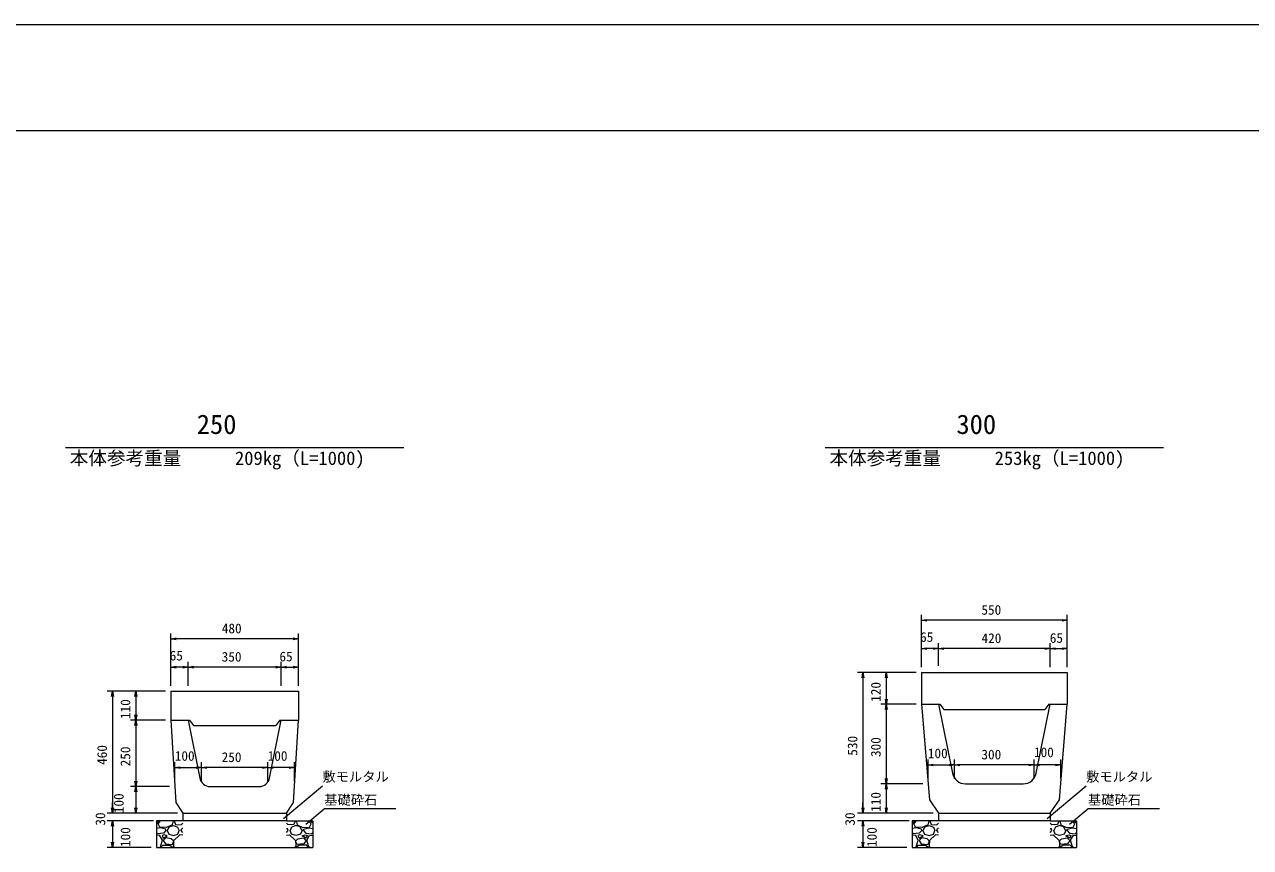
# Model space of a CAD drawing. Units: millimetres on the paper. Extents: x -1 to 840, y -1 to 593.
# Drawn here: x 211.4 to 442.4, y 438 to 593.2 of the extents above; entities that cross this region are included whole.
import ezdxf
from ezdxf.enums import TextEntityAlignment as Align

# ---------------------------------------------------------------- set-up
doc = ezdxf.new("R2010")
doc.units = ezdxf.units.MM
for name, color, linetype, lineweight in [('0_2', 7, 'Continuous', 18), ('D-STR-DIM（寸法）', 7, 'Continuous', 18), ('D-STR-HTXT（旗揚げ）', 7, 'Continuous', 18), ('D-STR-STRn（構造物）', 7, 'Continuous', 18), ('D-STR（構造物外形線）', 1, 'Continuous', 18), ('D-TTL(外枠）', 2, 'Continuous', 18), ('DEFPOINTS_3', 8, 'Continuous', 18)]:
    doc.layers.add(name, color=color, linetype=linetype, lineweight=lineweight)
for name, color, linetype in [('D-MTR-TXT(文字列）', 7, 'Continuous'), ('D-STR-TXT（文字）', 7, 'Continuous'), ('D-TTL-TXT（文字）', 7, 'Continuous')]:
    doc.layers.add(name, color=color, linetype=linetype)
doc.styles.add('ＭＳ ゴシック', font='')
doc.styles.get('ＭＳ ゴシック').set_extended_font_data('MS Gothic')

msp = doc.modelspace()

# ---------------------------------------------------------------- linework, layer by layer
at = {"layer": '0_2'}
for p, q in [((380.415, 480.87), (381.415, 481.036)), ((381.415, 480.703), (380.415, 480.87)), ((380.415, 480.87), (381.415, 480.87)), ((406.915, 481.036), (407.915, 480.87)), ((407.915, 480.87), (406.915, 480.703)), ((407.915, 480.87), (406.915, 480.87)), ((239.03, 477.37), (240.03, 477.536)), ((240.03, 477.203), (239.03, 477.37)), ((239.03, 477.37), (240.03, 477.37)), ((262.03, 477.536), (263.03, 477.37)), ((263.03, 477.37), (262.03, 477.203)), ((263.03, 477.37), (262.03, 477.37)), ((380.415, 475.527), (381.415, 475.694)), ((381.415, 475.361), (380.415, 475.527)), ((380.415, 475.527), (381.415, 475.527)), ((382.665, 475.694), (383.665, 475.527)), ((383.665, 475.527), (382.665, 475.361)), ((383.665, 475.527), (382.665, 475.527)), ((383.665, 475.527), (384.665, 475.694)), ((384.665, 475.361), (383.665, 475.527)), ((383.665, 475.527), (384.665, 475.527)), ((403.665, 475.694), (404.665, 475.527)), ((404.665, 475.527), (403.665, 475.361)), ((404.665, 475.527), (403.665, 475.527)), ((404.665, 475.527), (405.665, 475.694)), ((405.665, 475.361), (404.665, 475.527)), ((404.665, 475.527), (405.665, 475.527)), ((406.915, 475.694), (407.915, 475.527)), ((407.915, 475.527), (406.915, 475.361)), ((407.915, 475.527), (406.915, 475.527)), ((239.03, 472.027), (240.03, 472.194)), ((240.03, 471.861), (239.03, 472.027)), ((239.03, 472.027), (240.03, 472.027)), ((241.28, 472.194), (242.28, 472.027)), ((242.28, 472.027), (241.28, 471.861)), ((242.28, 472.027), (241.28, 472.027)), ((242.28, 472.027), (243.28, 472.194)), ((243.28, 471.861), (242.28, 472.027)), ((242.28, 472.027), (243.28, 472.027)), ((258.78, 472.194), (259.78, 472.027)), ((259.78, 472.027), (258.78, 471.861)), ((259.78, 472.027), (258.78, 472.027)), ((259.78, 472.027), (260.78, 472.194)), ((260.78, 471.861), (259.78, 472.027)), ((259.78, 472.027), (260.78, 472.027)), ((262.03, 472.194), (263.03, 472.027)), ((263.03, 472.027), (262.03, 471.861)), ((263.03, 472.027), (262.03, 472.027)), ((369.237, 470.027), (369.404, 471.027)), ((369.404, 471.027), (369.571, 470.027)), ((369.404, 471.027), (369.404, 470.027)), ((373.627, 470.027), (373.794, 471.027)), ((373.794, 471.027), (373.96, 470.027)), ((373.794, 471.027), (373.794, 470.027)), ((227.852, 466.527), (228.019, 467.527)), ((228.019, 467.527), (228.185, 466.527)), ((228.019, 467.527), (228.019, 466.527)), ((232.241, 466.527), (232.408, 467.527)), ((232.408, 467.527), (232.575, 466.527)), ((232.408, 467.527), (232.408, 466.527)), ((373.794, 465.027), (373.627, 466.027)), ((373.627, 464.027), (373.794, 465.027)), ((373.96, 466.027), (373.794, 465.027)), ((373.794, 465.027), (373.794, 466.027)), ((373.794, 465.027), (373.96, 464.027)), ((373.794, 465.027), (373.794, 464.027)), ((232.408, 462.027), (232.241, 463.027)), ((232.241, 461.027), (232.408, 462.027)), ((232.575, 463.027), (232.408, 462.027)), ((232.408, 462.027), (232.408, 463.027)), ((232.408, 462.027), (232.575, 461.027)), ((232.408, 462.027), (232.408, 461.027)), ((239.78, 453.093), (240.78, 453.259)), ((240.78, 452.926), (239.78, 453.093)), ((239.78, 453.093), (240.78, 453.093)), ((243.78, 453.259), (244.78, 453.093)), ((244.78, 453.093), (243.78, 452.926)), ((244.78, 453.093), (243.78, 453.093)), ((244.78, 453.093), (245.78, 453.259)), ((245.78, 452.926), (244.78, 453.093)), ((244.78, 453.093), (245.78, 453.093)), ((256.28, 453.259), (257.28, 453.093)), ((257.28, 453.093), (256.28, 452.926)), ((257.28, 453.093), (256.28, 453.093)), ((257.28, 453.093), (258.28, 453.259)), ((258.28, 452.926), (257.28, 453.093)), ((257.28, 453.093), (258.28, 453.093)), ((261.28, 453.259), (262.28, 453.093)), ((262.28, 453.093), (261.28, 452.926)), ((262.28, 453.093), (261.28, 453.093)), ((381.665, 453.593), (382.665, 453.759)), ((382.665, 453.426), (381.665, 453.593)), ((381.665, 453.593), (382.665, 453.593)), ((385.665, 453.759), (386.665, 453.593)), ((386.665, 453.593), (385.665, 453.426)), ((386.665, 453.593), (385.665, 453.593)), ((386.665, 453.593), (387.665, 453.759)), ((387.665, 453.426), (386.665, 453.593)), ((386.665, 453.593), (387.665, 453.593)), ((400.665, 453.759), (401.665, 453.593)), ((401.665, 453.593), (400.665, 453.426)), ((401.665, 453.593), (400.665, 453.593)), ((401.665, 453.593), (402.665, 453.759)), ((402.665, 453.426), (401.665, 453.593)), ((401.665, 453.593), (402.665, 453.593)), ((405.665, 453.759), (406.665, 453.593)), ((406.665, 453.593), (405.665, 453.426)), ((406.665, 453.593), (405.665, 453.593)), ((232.408, 449.527), (232.241, 450.527)), ((232.575, 450.527), (232.408, 449.527)), ((232.408, 449.527), (232.408, 450.527)), ((373.794, 450.027), (373.627, 451.027)), ((373.96, 451.027), (373.794, 450.027)), ((373.794, 450.027), (373.794, 451.027)), ((232.241, 448.527), (232.408, 449.527)), ((232.408, 449.527), (232.575, 448.527)), ((232.408, 449.527), (232.408, 448.527)), ((373.627, 449.027), (373.794, 450.027)), ((373.794, 450.027), (373.96, 449.027)), ((373.794, 450.027), (373.794, 449.027)), ((228.019, 444.527), (227.852, 445.527)), ((228.019, 444.527), (227.852, 445.527)), ((228.185, 445.527), (228.019, 444.527)), ((228.019, 444.527), (228.019, 445.527)), ((228.185, 445.527), (228.019, 444.527)), ((228.019, 444.527), (228.019, 445.527)), ((232.408, 444.527), (232.241, 445.527)), ((232.575, 445.527), (232.408, 444.527)), ((232.408, 444.527), (232.408, 445.527)), ((369.404, 444.527), (369.237, 445.527)), ((369.404, 444.527), (369.237, 445.527)), ((369.571, 445.527), (369.404, 444.527)), ((369.404, 444.527), (369.404, 445.527)), ((369.571, 445.527), (369.404, 444.527)), ((369.404, 444.527), (369.404, 445.527)), ((373.794, 444.527), (373.627, 445.527)), ((373.96, 445.527), (373.794, 444.527)), ((373.794, 444.527), (373.794, 445.527)), ((227.852, 442.027), (228.019, 443.027)), ((227.852, 442.027), (228.019, 443.027)), ((228.019, 443.027), (228.185, 442.027)), ((228.019, 443.027), (228.019, 442.027)), ((228.019, 443.027), (228.185, 442.027)), ((228.019, 443.027), (228.019, 442.027)), ((369.237, 442.027), (369.404, 443.027)), ((369.237, 442.027), (369.404, 443.027)), ((369.404, 443.027), (369.571, 442.027)), ((369.404, 443.027), (369.404, 442.027)), ((369.404, 443.027), (369.571, 442.027)), ((369.404, 443.027), (369.404, 442.027)), ((228.019, 438.027), (227.852, 439.027)), ((228.185, 439.027), (228.019, 438.027)), ((228.019, 438.027), (228.019, 439.027)), ((369.404, 438.027), (369.237, 439.027)), ((369.571, 439.027), (369.404, 438.027)), ((369.404, 438.027), (369.404, 439.027))]:
    msp.add_line(p, q, dxfattribs=at)
at = {"layer": 'D-STR-DIM（寸法）'}
for p, q in [((380.415, 472.027), (380.415, 481.87)), ((406.915, 480.87), (381.415, 480.87)), ((407.915, 472.027), (407.915, 481.87)), ((239.03, 468.527), (239.03, 478.37)), ((263.03, 468.527), (263.03, 478.37)), ((262.03, 477.37), (240.03, 477.37)), ((380.415, 472.027), (380.415, 476.527)), ((383.665, 472.277), (383.665, 476.527)), ((383.665, 472.277), (383.665, 476.527)), ((404.665, 472.027), (404.665, 476.527)), ((404.665, 472.027), (404.665, 476.527)), ((407.915, 472.027), (407.915, 476.527)), ((382.665, 475.527), (381.415, 475.527)), ((403.665, 475.527), (384.665, 475.527)), ((405.665, 475.527), (406.915, 475.527)), ((239.03, 468.527), (239.03, 473.027)), ((241.28, 472.027), (240.03, 472.027)), ((242.28, 468.527), (242.28, 473.027)), ((242.28, 468.527), (242.28, 473.027)), ((258.78, 472.027), (243.28, 472.027)), ((259.78, 468.527), (259.78, 473.027)), ((259.78, 468.527), (259.78, 473.027)), ((260.78, 472.027), (262.03, 472.027)), ((263.03, 468.527), (263.03, 473.027)), ((379.415, 471.027), (368.404, 471.027)), ((369.404, 470.027), (369.404, 445.527)), ((379.415, 471.027), (372.794, 471.027)), ((373.794, 470.027), (373.794, 466.027)), ((238.03, 467.527), (227.019, 467.527)), ((238.03, 467.527), (231.408, 467.527)), ((228.019, 466.527), (228.019, 445.527)), ((232.408, 466.527), (232.408, 463.027)), ((379.415, 465.027), (372.794, 465.027)), ((379.415, 465.027), (372.794, 465.027)), ((238.03, 462.027), (231.408, 462.027)), ((238.03, 462.027), (231.408, 462.027)), ((373.794, 464.027), (373.794, 451.027)), ((232.408, 461.027), (232.408, 450.527)), ((239.78, 450.527), (239.78, 454.093)), ((240.78, 453.093), (243.78, 453.093)), ((244.78, 450.527), (244.78, 454.093)), ((244.78, 450.527), (244.78, 454.093)), ((256.28, 453.093), (245.78, 453.093)), ((257.28, 450.527), (257.28, 454.093)), ((257.28, 450.527), (257.28, 454.093)), ((261.28, 453.093), (258.28, 453.093)), ((262.28, 450.527), (262.28, 454.093)), ((381.665, 451.027), (381.665, 454.593)), ((382.665, 453.593), (385.665, 453.593)), ((386.665, 451.027), (386.665, 454.593)), ((386.665, 451.027), (386.665, 454.593)), ((400.665, 453.593), (387.665, 453.593)), ((401.665, 451.027), (401.665, 454.593)), ((401.665, 451.027), (401.665, 454.593)), ((405.665, 453.593), (402.665, 453.593)), ((406.665, 451.027), (406.665, 454.593)), ((238.78, 449.527), (231.408, 449.527)), ((238.78, 449.527), (231.408, 449.527)), ((232.408, 448.527), (232.408, 445.527)), ((380.665, 450.027), (372.794, 450.027)), ((380.665, 450.027), (372.794, 450.027)), ((373.794, 449.027), (373.794, 445.527)), ((228.019, 445.527), (228.019, 446.527)), ((369.404, 445.527), (369.404, 446.527)), ((240.28, 444.527), (227.019, 444.527)), ((240.28, 444.527), (227.019, 444.527)), ((240.28, 444.527), (231.408, 444.527)), ((382.665, 444.527), (368.404, 444.527)), ((382.665, 444.527), (368.404, 444.527)), ((382.665, 444.527), (372.794, 444.527)), ((235.28, 443.027), (227.019, 443.027)), ((235.73, 443.027), (227.019, 443.027)), ((228.019, 442.027), (228.019, 441.027)), ((228.019, 442.027), (228.019, 439.027)), ((377.665, 443.027), (368.404, 443.027)), ((378.115, 443.027), (368.404, 443.027)), ((369.404, 442.027), (369.404, 441.027)), ((369.404, 442.027), (369.404, 439.027)), ((235.28, 438.027), (227.019, 438.027)), ((377.665, 438.027), (368.404, 438.027))]:
    msp.add_line(p, q, dxfattribs=at)
at = {"layer": 'D-STR-HTXT（旗揚げ）'}
for p, q in [((219.138, 513.447), (282.922, 513.447)), ((362.274, 513.447), (426.057, 513.447)), ((260.224, 443.492), (267.567, 449.662)), ((404.11, 443.492), (411.453, 449.662)), ((264.464, 442.415), (267.903, 445.298)), ((281.377, 445.298), (267.903, 445.298)), ((408.349, 442.415), (411.789, 445.298)), ((425.262, 445.298), (411.789, 445.298))]:
    msp.add_line(p, q, dxfattribs=at)
at = {"layer": 'D-STR-STRn（構造物）'}
for p, q in [((241.28, 444.527), (241.28, 443.027)), ((260.78, 444.527), (260.78, 443.027)), ((383.665, 444.527), (383.665, 443.027)), ((404.665, 444.527), (404.665, 443.027)), ((241.28, 443.027), (236.28, 443.027)), ((236.28, 443.027), (236.28, 438.027)), ((236.28, 442.592), (236.843, 443.027)), ((237.043, 441.719), (236.28, 441.639)), ((236.589, 442.475), (237.086, 443.027)), ((236.949, 441.873), (236.599, 442.473)), ((238.186, 441.785), (236.936, 441.885)), ((238.037, 441.478), (237.037, 441.728)), ((238.089, 441.225), (237.639, 440.725)), ((238.089, 441.222), (238.039, 441.472)), ((239.241, 442.322), (238.191, 441.772)), ((238.334, 441.227), (238.634, 440.527)), ((238.388, 441.225), (238.688, 441.925)), ((238.689, 441.925), (239.489, 442.175)), ((239.44, 443.025), (239.24, 442.325)), ((239.487, 442.175), (240.287, 441.875)), ((239.611, 443.027), (239.881, 442.387)), ((239.886, 442.373), (240.936, 442.323)), ((240.289, 441.874), (240.589, 441.224)), ((240.337, 440.527), (240.587, 441.227)), ((241.28, 440.867), (240.937, 441.241)), ((240.938, 441.226), (241.088, 441.626)), ((240.939, 442.329), (241.28, 442.592)), ((241.28, 441.639), (241.093, 441.619)), ((260.78, 443.027), (241.28, 443.027)), ((260.78, 443.027), (265.78, 443.027)), ((261.121, 442.329), (260.78, 442.592)), ((260.78, 441.639), (260.967, 441.619)), ((260.78, 440.867), (261.123, 441.241)), ((261.122, 441.226), (260.972, 441.626)), ((262.174, 442.373), (261.124, 442.323)), ((261.771, 441.874), (261.471, 441.224)), ((261.723, 440.527), (261.473, 441.227)), ((262.573, 442.175), (261.773, 441.875)), ((262.449, 443.027), (262.18, 442.387)), ((263.371, 441.925), (262.571, 442.175)), ((262.62, 443.025), (262.82, 442.325)), ((262.819, 442.322), (263.869, 441.772)), ((263.673, 441.225), (263.373, 441.925)), ((263.726, 441.227), (263.426, 440.527)), ((263.875, 441.785), (265.125, 441.885)), ((263.971, 441.222), (264.021, 441.472)), ((263.971, 441.225), (264.421, 440.725)), ((264.023, 441.478), (265.023, 441.728)), ((265.471, 442.475), (264.974, 443.027)), ((265.017, 441.719), (265.78, 441.639)), ((265.112, 441.873), (265.462, 442.473)), ((265.78, 442.592), (265.217, 443.027)), ((265.78, 443.027), (265.78, 438.027)), ((383.665, 443.027), (378.665, 443.027)), ((378.665, 443.027), (378.665, 438.027)), ((378.665, 442.592), (379.228, 443.027)), ((379.428, 441.719), (378.665, 441.639)), ((378.974, 442.475), (379.471, 443.027)), ((379.334, 441.873), (378.984, 442.473)), ((380.571, 441.785), (379.321, 441.885)), ((380.422, 441.478), (379.422, 441.728)), ((380.474, 441.225), (380.024, 440.725)), ((380.475, 441.222), (380.425, 441.472)), ((381.627, 442.322), (380.577, 441.772)), ((380.72, 441.227), (381.02, 440.527)), ((380.773, 441.225), (381.073, 441.925)), ((381.075, 441.925), (381.875, 442.175)), ((381.826, 443.025), (381.626, 442.325)), ((381.872, 442.175), (382.672, 441.875)), ((381.996, 443.027), (382.266, 442.387)), ((382.271, 442.373), (383.321, 442.323)), ((382.675, 441.874), (382.975, 441.224)), ((382.723, 440.527), (382.973, 441.227)), ((383.323, 441.226), (383.473, 441.626)), ((383.665, 440.867), (383.323, 441.241)), ((383.324, 442.329), (383.665, 442.592)), ((383.665, 441.639), (383.478, 441.619)), ((404.665, 443.027), (383.665, 443.027)), ((404.665, 443.027), (409.665, 443.027)), ((405.006, 442.329), (404.665, 442.592)), ((404.665, 441.639), (404.852, 441.619)), ((404.665, 440.867), (405.008, 441.241)), ((405.008, 441.226), (404.858, 441.626)), ((406.06, 442.373), (405.01, 442.323)), ((405.656, 441.874), (405.356, 441.224)), ((405.608, 440.527), (405.358, 441.227)), ((406.458, 442.175), (405.658, 441.875)), ((406.335, 443.027), (406.065, 442.387)), ((407.256, 441.925), (406.456, 442.175)), ((406.505, 443.025), (406.705, 442.325)), ((406.704, 442.322), (407.754, 441.772)), ((407.558, 441.225), (407.258, 441.925)), ((407.611, 441.227), (407.311, 440.527)), ((407.76, 441.785), (409.01, 441.885)), ((407.856, 441.222), (407.906, 441.472)), ((407.857, 441.225), (408.307, 440.725)), ((407.909, 441.478), (408.909, 441.728)), ((409.357, 442.475), (408.86, 443.027)), ((408.902, 441.719), (409.665, 441.639)), ((408.997, 441.873), (409.347, 442.473)), ((409.665, 442.592), (409.103, 443.027)), ((409.665, 443.027), (409.665, 438.027)), ((236.487, 440.641), (236.28, 440.867)), ((236.89, 440.32), (236.28, 440.371)), ((237.635, 440.728), (236.485, 440.628)), ((237.45, 439.428), (236.9, 440.328)), ((237.039, 438.174), (237.439, 439.424)), ((237.387, 440.275), (237.587, 439.775)), ((237.738, 440.423), (237.388, 440.273)), ((237.587, 439.776), (238.337, 440.226)), ((237.587, 439.327), (237.987, 438.727)), ((238.089, 439.825), (237.589, 439.325)), ((238.34, 440.226), (237.74, 440.426)), ((239.095, 439.678), (238.095, 439.828)), ((238.635, 440.521), (239.485, 440.271)), ((239.499, 439.315), (239.099, 439.665)), ((239.24, 438.576), (239.49, 439.026)), ((239.536, 439.378), (239.486, 438.328)), ((239.489, 439.025), (239.489, 439.325)), ((239.491, 440.272), (240.341, 440.522)), ((240.69, 440.425), (239.54, 439.375)), ((241.28, 440.371), (240.69, 440.42)), ((260.78, 440.371), (261.37, 440.42)), ((261.37, 440.425), (262.52, 439.375)), ((262.569, 440.272), (261.719, 440.522)), ((262.524, 439.378), (262.574, 438.328)), ((262.561, 439.315), (262.961, 439.665)), ((262.82, 438.576), (262.57, 439.026)), ((262.571, 439.025), (262.571, 439.325)), ((263.425, 440.521), (262.575, 440.271)), ((262.966, 439.678), (263.966, 439.828)), ((263.72, 440.226), (264.32, 440.426)), ((264.473, 439.776), (263.723, 440.226)), ((263.972, 439.825), (264.472, 439.325)), ((264.473, 439.327), (264.073, 438.727)), ((264.322, 440.423), (264.672, 440.273)), ((264.425, 440.728), (265.575, 440.628)), ((264.673, 440.275), (264.473, 439.775)), ((264.61, 439.428), (265.16, 440.328)), ((265.021, 438.174), (264.621, 439.424)), ((265.17, 440.32), (265.78, 440.371)), ((265.573, 440.641), (265.78, 440.867)), ((378.873, 440.641), (378.665, 440.867)), ((379.276, 440.32), (378.665, 440.371)), ((380.021, 440.728), (378.871, 440.628)), ((379.835, 439.428), (379.285, 440.328)), ((379.425, 438.174), (379.825, 439.424)), ((379.772, 440.275), (379.972, 439.775)), ((380.124, 440.423), (379.774, 440.273)), ((379.972, 439.776), (380.722, 440.226)), ((379.972, 439.327), (380.372, 438.727)), ((380.474, 439.825), (379.974, 439.325)), ((380.726, 440.226), (380.126, 440.426)), ((381.48, 439.678), (380.48, 439.828)), ((381.02, 440.521), (381.87, 440.271)), ((381.885, 439.315), (381.485, 439.665)), ((381.626, 438.576), (381.876, 439.026)), ((381.922, 439.378), (381.872, 438.328)), ((381.874, 439.025), (381.874, 439.325)), ((381.877, 440.272), (382.727, 440.522)), ((383.075, 440.425), (381.925, 439.375)), ((383.665, 440.371), (383.076, 440.42)), ((404.665, 440.371), (405.255, 440.42)), ((405.256, 440.425), (406.406, 439.375)), ((406.454, 440.272), (405.604, 440.522)), ((406.409, 439.378), (406.459, 438.328)), ((406.446, 439.315), (406.846, 439.665)), ((406.705, 438.576), (406.455, 439.026)), ((406.457, 439.025), (406.457, 439.325)), ((407.311, 440.521), (406.461, 440.271)), ((406.851, 439.678), (407.851, 439.828)), ((407.605, 440.226), (408.205, 440.426)), ((408.358, 439.776), (407.608, 440.226)), ((407.857, 439.825), (408.357, 439.325)), ((408.358, 439.327), (407.958, 438.727)), ((408.207, 440.423), (408.557, 440.273)), ((408.31, 440.728), (409.46, 440.628)), ((408.559, 440.275), (408.359, 439.775)), ((408.496, 439.428), (409.046, 440.328)), ((408.906, 438.174), (408.506, 439.424)), ((409.055, 440.32), (409.665, 440.371)), ((409.458, 440.641), (409.665, 440.867)), ((236.28, 438.027), (265.78, 438.027)), ((236.843, 438.027), (237.039, 438.179)), ((237.086, 438.027), (237.489, 438.475)), ((237.489, 438.475), (238.789, 438.475)), ((237.99, 438.723), (239.24, 438.573)), ((238.787, 438.487), (239.437, 438.037)), ((239.481, 438.337), (239.611, 438.027)), ((262.58, 438.337), (262.449, 438.027)), ((263.273, 438.487), (262.623, 438.037)), ((264.07, 438.723), (262.82, 438.573)), ((264.571, 438.475), (263.271, 438.475)), ((264.974, 438.027), (264.571, 438.475)), ((265.217, 438.027), (265.021, 438.179)), ((378.665, 438.027), (409.665, 438.027)), ((379.228, 438.027), (379.424, 438.179)), ((379.471, 438.027), (379.874, 438.475)), ((379.874, 438.475), (381.174, 438.475)), ((380.376, 438.723), (381.626, 438.573)), ((381.173, 438.487), (381.823, 438.037)), ((381.866, 438.337), (381.996, 438.027)), ((406.465, 438.337), (406.335, 438.027)), ((407.158, 438.487), (406.508, 438.037)), ((407.955, 438.723), (406.705, 438.573)), ((408.457, 438.475), (407.157, 438.475)), ((408.86, 438.027), (408.457, 438.475)), ((409.102, 438.027), (408.906, 438.179))]:
    msp.add_line(p, q, dxfattribs=at)
at = {"layer": 'D-STR（構造物外形線）'}
for p, q in [((380.415, 471.027), (407.915, 471.027)), ((380.415, 471.027), (380.415, 465.027)), ((407.915, 471.027), (407.915, 465.027)), ((239.03, 467.527), (263.03, 467.527)), ((239.03, 467.527), (239.03, 462.027)), ((263.03, 467.527), (263.03, 462.027)), ((380.415, 465.027), (383.915, 465.027)), ((380.415, 465.027), (381.915, 447.027)), ((380.415, 465.027), (383.665, 465.027)), ((383.665, 465.027), (386.263, 452.037)), ((383.915, 465.027), (384.665, 464.027)), ((402.067, 452.037), (404.665, 465.027)), ((404.415, 465.027), (403.665, 464.027)), ((404.415, 465.027), (407.915, 465.027)), ((404.665, 465.027), (407.915, 465.027)), ((406.415, 447.027), (407.915, 465.027)), ((239.03, 462.027), (242.53, 462.027)), ((239.03, 462.027), (242.28, 462.027)), ((239.03, 462.027), (239.96, 446.527)), ((242.28, 462.027), (244.46, 451.127)), ((242.53, 462.027), (243.28, 461.027)), ((257.601, 451.13), (259.78, 462.027)), ((259.53, 462.027), (258.78, 461.027)), ((259.53, 462.027), (263.03, 462.027)), ((259.78, 462.027), (263.03, 462.027)), ((262.1, 446.527), (263.03, 462.027)), ((384.665, 464.027), (403.665, 464.027)), ((243.28, 461.027), (258.78, 461.027)), ((246.42, 449.527), (255.64, 449.527)), ((388.715, 450.027), (399.616, 450.027)), ((239.96, 446.527), (241.28, 444.527)), ((260.78, 444.527), (262.1, 446.527)), ((381.915, 447.027), (383.665, 444.527)), ((404.665, 444.527), (406.415, 447.027)), ((241.28, 444.527), (260.78, 444.527)), ((383.665, 444.527), (404.665, 444.527))]:
    msp.add_line(p, q, dxfattribs=at)
for centre, radius, start, end in [((246.42, 451.527), 2, 191.30909, 270), ((255.64, 451.527), 2, 270, 348.68951), ((388.715, 452.527), 2.5, 191.31016, 270), ((399.616, 452.527), 2.5, 270, 348.68984)]:
    msp.add_arc(centre, radius, start, end, dxfattribs=at)
at = {"layer": 'D-TTL(外枠）'}
msp.add_line((21.725, 573.208), (816.725, 573.208), dxfattribs=at)
at = {"layer": 'DEFPOINTS_3'}
msp.add_line((-1.275, 593.208), (839.725, 593.208), dxfattribs=at)

# ---------------------------------------------------------------- texts
at = {"layer": 'D-MTR-TXT(文字列）', "style": 'ＭＳ ゴシック'}
for s, p in [('本体参考重量', (219.969, 509.381)), ('209kg（L=1000)', (251.089, 509.381)), ('本体参考重量', (363.104, 509.381)), ('253kg（L=1000)', (394.224, 509.381))]:
    msp.add_text(s, height=2.566, dxfattribs=at).set_placement(p, align=Align.BOTTOM_LEFT)
at = {"layer": 'D-STR-DIM（寸法）', "style": 'ＭＳ ゴシック'}
for s, p in [('550', (391.723, 481.37)), ('480', (248.606, 477.87)), ('65', (380.172, 476.243)), ('420', (391.742, 476.027)), ('65', (404.607, 476.073)), ('65', (238.787, 472.743)), ('350', (248.587, 472.527)), ('65', (259.466, 472.573)), ('100', (239.748, 453.825)), ('250', (248.581, 453.593)), ('100', (257.248, 453.825)), ('100', (381.634, 454.316)), ('300', (391.723, 454.093)), ('100', (401.634, 454.517))]:
    msp.add_text(s, height=1.833, dxfattribs=at).set_placement(p, align=Align.BOTTOM_LEFT)
for s, p in [('120', (373.294, 465.496)), ('110', (231.908, 462.246)), ('530', (368.904, 455.334)), ('300', (373.294, 455.084)), ('460', (227.519, 453.604)), ('250', (231.908, 453.328)), ('110', (373.294, 444.746)), ('100', (230.658, 444.496)), ('30', (227.19, 442.147)), ('30', (368.423, 442.147)), ('100', (231.913, 438.118)), ('100', (372.556, 438.118))]:
    msp.add_text(s, height=1.833, rotation=90, dxfattribs=at).set_placement(p, align=Align.BOTTOM_LEFT)
at = {"layer": 'D-STR-TXT（文字）', "style": 'ＭＳ ゴシック'}
for s, p in [('敷モルタル', (267.567, 449.914)), ('敷モルタル', (411.453, 449.914)), ('基礎砕石', (267.903, 445.551)), ('基礎砕石', (411.789, 445.551))]:
    msp.add_text(s, height=1.833, dxfattribs=at).set_placement(p, align=Align.BOTTOM_LEFT)
at = {"layer": 'D-TTL-TXT（文字）', "style": 'ＭＳ ゴシック'}
for s, p in [('250', (243.886, 514.896)), ('300', (387.022, 514.896))]:
    msp.add_text(s, height=3.666, dxfattribs=at).set_placement(p, align=Align.BOTTOM_LEFT)

doc.saveas('drawing.dxf')
